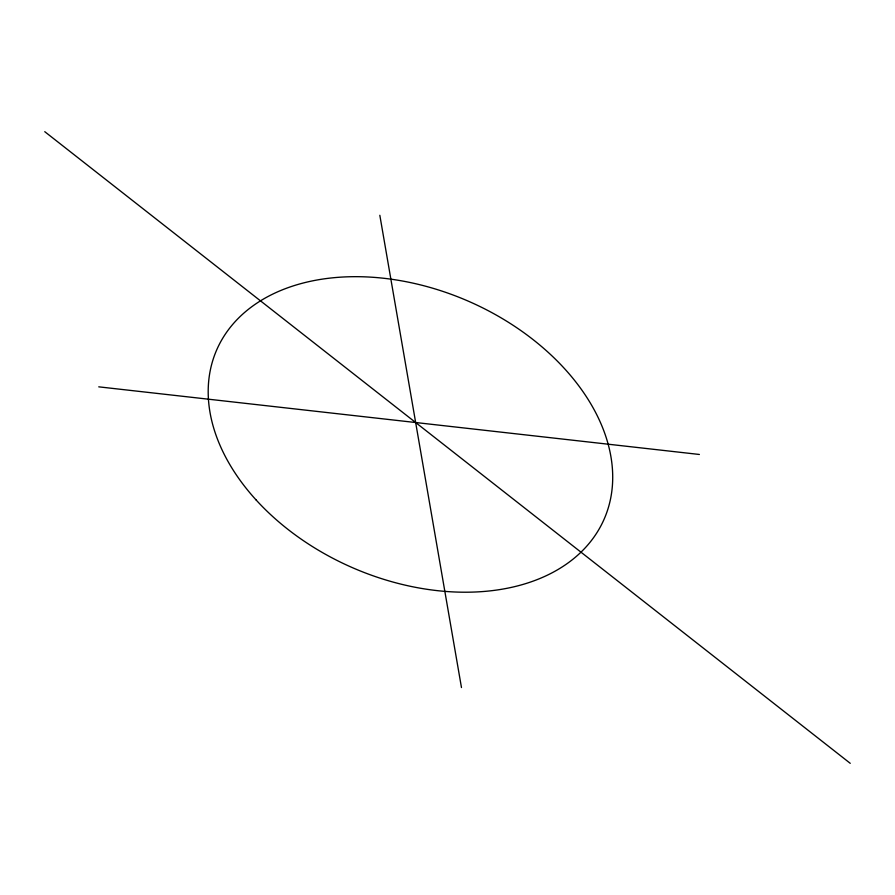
<?xml version="1.0" encoding="UTF-8"?>
<svg xmlns="http://www.w3.org/2000/svg" width="895" height="895" viewBox="0 0 895 895"><rect width="100%" height="100%" fill="white"/><g stroke="black" fill="none" stroke-linecap="round" stroke-linejoin="round"><path stroke-width="1.34" d="M98.752 386.841L699.387 454.47M44.75 131.677L850.25 763.323M379.827 215.281L461.473 687.55M256.093 499.947A211.399 145.303 23.6 0 0 600.825 525.991A211.399 145.303 23.6 0 0 374.423 277.394A211.399 145.303 23.6 0 0 256.093 499.947"/></g></svg>
